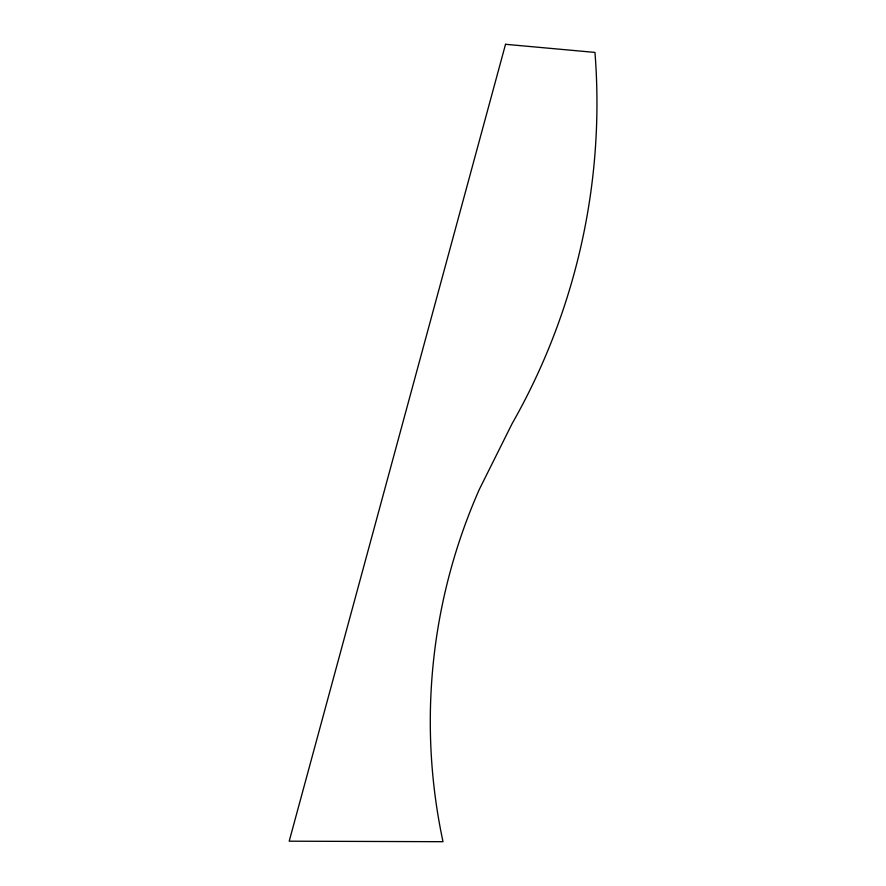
<?xml version="1.0" encoding="UTF-8"?>
<svg xmlns="http://www.w3.org/2000/svg" width="886" height="886" viewBox="0 0 886 886"><rect width="100%" height="100%" fill="white"/><g stroke="black" fill="none" stroke-linecap="round" stroke-linejoin="round"><path stroke-width="1.33" d="M505.529 44.3L289.201 841.191L443.011 841.7A573.984 573.984 0 0 1 479.337 489.382L512.141 423.586A647.777 647.777 0 0 0 594.96 52.418L505.529 44.3"/></g></svg>
